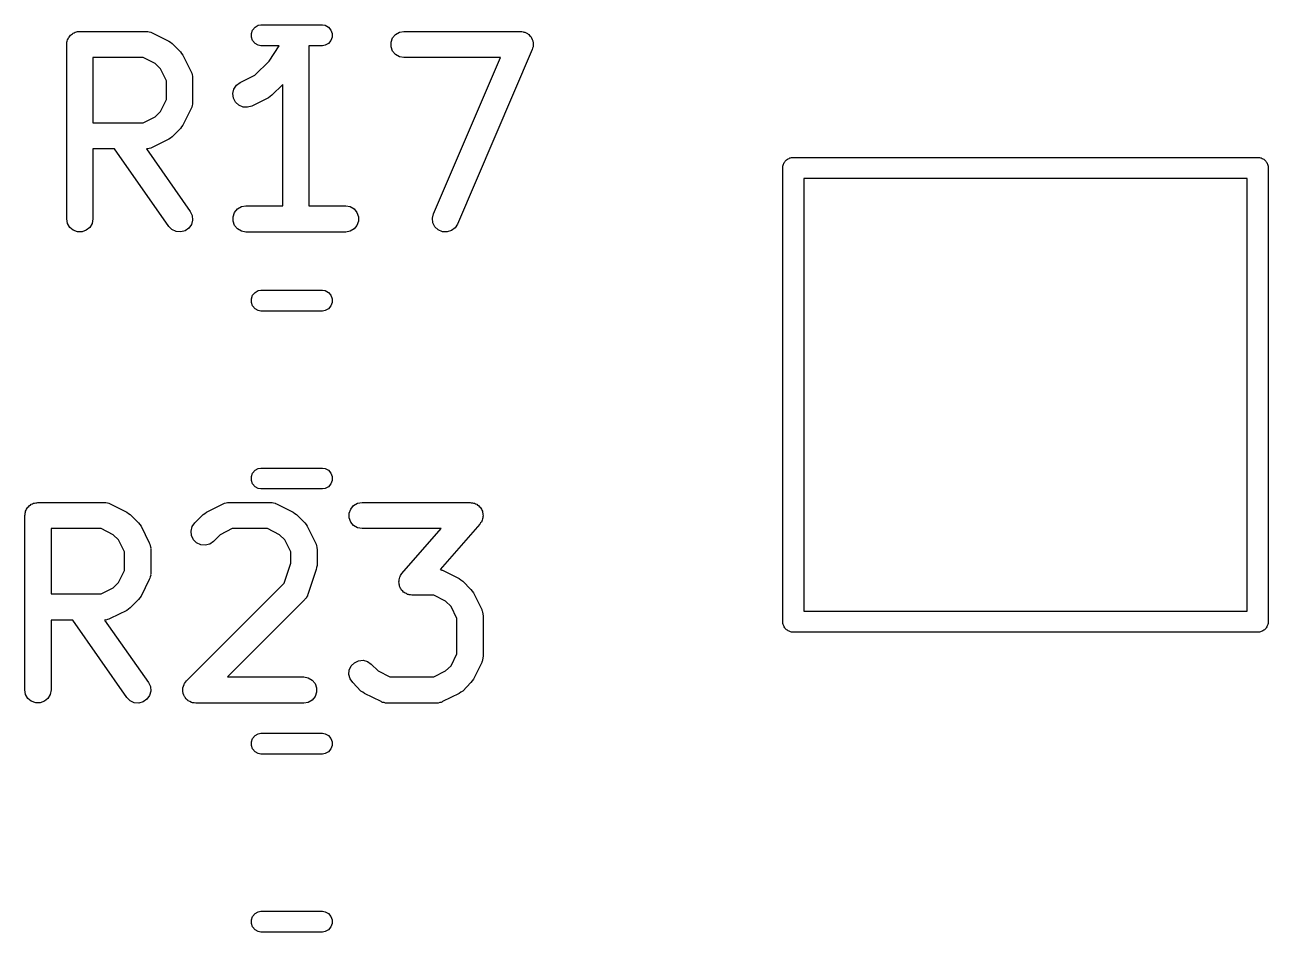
# Model space of a CAD drawing. Extents: x 105.5 to 202.9, y -138.6 to -44.
# Drawn here: x 120 to 127.12, y -103.44 to -98.24 of the extents above; entities that cross this region are included whole.
import ezdxf

# ---------------------------------------------------------------- set-up
doc = ezdxf.new("R2010")
doc.units = 0
doc.header["$MEASUREMENT"] = 0
doc.layers.add('BLACK', color=7, linetype='CONTINUOUS')

msp = doc.modelspace()

# ---------------------------------------------------------------- linework, layer by layer
at = {"layer": 'BLACK', "linetype": 'CONTINUOUS'}
for p, q in [((120.246, -98.3149), (120.25, -98.3099)), ((120.25, -98.3099), (120.253, -98.3042)), ((120.253, -98.3042), (120.258, -98.3)), ((120.258, -98.3), (120.263, -98.2949)), ((120.263, -98.2949), (120.268, -98.2916)), ((120.268, -98.2916), (120.273, -98.2874)), ((120.273, -98.2874), (120.279, -98.2852)), ((120.279, -98.2852), (120.285, -98.2819)), ((120.285, -98.2819), (120.292, -98.2808)), ((120.292, -98.2808), (120.298, -98.2785)), ((120.298, -98.2785), (120.304, -98.2785)), ((120.304, -98.2785), (120.311, -98.2774)), ((120.311, -98.2774), (120.692, -98.2774)), ((120.692, -98.2774), (120.696, -98.2781)), ((120.696, -98.2781), (120.7, -98.2779)), ((120.7, -98.2779), (120.709, -98.2804)), ((120.709, -98.2804), (120.717, -98.2819)), ((120.717, -98.2819), (120.721, -98.2841)), ((120.721, -98.2841), (120.725, -98.2853)), ((120.725, -98.2853), (120.82, -98.3329)), ((121.294, -98.2894), (121.301, -98.2695)), ((121.294, -98.3106), (121.294, -98.2894)), ((121.301, -98.3305), (121.294, -98.3106)), ((121.301, -98.2695), (121.315, -98.2533)), ((121.315, -98.2533), (121.333, -98.2427)), ((121.333, -98.2427), (121.348, -98.24)), ((121.348, -98.24), (121.702, -98.24)), ((121.702, -98.24), (121.717, -98.2427)), ((121.717, -98.2427), (121.735, -98.2533)), ((121.735, -98.2533), (121.749, -98.2695)), ((121.749, -98.2695), (121.756, -98.2894)), ((121.756, -98.3106), (121.749, -98.3305)), ((121.756, -98.2894), (121.756, -98.3106)), ((122.103, -98.3149), (122.12, -98.2949)), ((122.12, -98.2949), (122.142, -98.2819)), ((122.142, -98.2819), (122.168, -98.2774)), ((122.168, -98.2774), (122.835, -98.2774)), ((122.835, -98.2774), (122.843, -98.2789)), ((122.843, -98.2789), (122.852, -98.2794)), ((122.852, -98.2794), (122.856, -98.2811)), ((122.856, -98.2811), (122.86, -98.2819)), ((122.86, -98.2819), (122.868, -98.2862)), ((122.868, -98.2862), (122.876, -98.2896)), ((122.876, -98.2896), (122.879, -98.2927)), ((122.879, -98.2927), (122.883, -98.2949)), ((122.883, -98.2949), (122.888, -98.3015)), ((122.888, -98.3015), (122.895, -98.3075)), ((122.895, -98.3075), (122.897, -98.3114)), ((120.236, -98.3524), (120.237, -98.3459)), ((120.236, -99.3524), (120.236, -98.3524)), ((120.237, -98.3394), (120.239, -98.3332)), ((120.237, -98.3459), (120.237, -98.3394)), ((120.239, -98.3332), (120.24, -98.3267)), ((120.24, -98.3267), (120.244, -98.321)), ((120.244, -98.321), (120.246, -98.3149)), ((120.82, -98.3329), (120.83, -98.3401)), ((120.83, -98.3401), (120.84, -98.347)), ((120.84, -98.347), (120.888, -98.3946)), ((121.315, -98.3467), (121.301, -98.3305)), ((121.333, -98.3573), (121.315, -98.3467)), ((121.348, -98.36), (121.333, -98.3573)), ((121.454, -98.36), (121.348, -98.36)), ((121.395, -98.4475), (121.454, -98.36)), ((121.702, -98.36), (121.624, -98.36)), ((121.624, -98.36), (121.624, -99.2774)), ((121.717, -98.3573), (121.702, -98.36)), ((121.735, -98.3467), (121.717, -98.3573)), ((121.749, -98.3305), (121.735, -98.3467)), ((122.094, -98.3394), (122.103, -98.3149)), ((122.094, -98.3654), (122.094, -98.3394)), ((122.103, -98.3899), (122.094, -98.3654)), ((122.903, -98.3819), (122.475, -99.3819)), ((122.897, -98.3114), (122.899, -98.3149)), ((122.899, -98.3149), (122.902, -98.323)), ((122.902, -98.323), (122.906, -98.3307)), ((122.905, -98.3735), (122.903, -98.3819)), ((122.908, -98.3654), (122.905, -98.3735)), ((122.906, -98.3307), (122.907, -98.3351)), ((122.907, -98.3351), (122.908, -98.3394)), ((122.908, -98.3394), (122.908, -98.348)), ((122.908, -98.348), (122.909, -98.3566)), ((122.909, -98.3566), (122.908, -98.3609)), ((122.908, -98.3609), (122.908, -98.3654)), ((120.386, -98.4274), (120.386, -98.8012)), ((120.674, -98.4274), (120.386, -98.4274)), ((120.742, -98.4616), (120.674, -98.4274)), ((120.888, -98.3946), (120.894, -98.4044)), ((120.894, -98.4044), (120.902, -98.4141)), ((120.902, -98.4141), (120.949, -98.5093)), ((121.314, -98.5288), (121.395, -98.4475)), ((122.12, -98.4098), (122.103, -98.3899)), ((122.142, -98.4229), (122.12, -98.4098)), ((122.168, -98.4274), (122.142, -98.4229)), ((122.721, -98.4274), (122.168, -98.4274)), ((122.337, -99.3228), (122.721, -98.4274)), ((120.773, -98.492), (120.742, -98.4616)), ((120.807, -98.5606), (120.773, -98.492)), ((120.949, -98.5093), (120.95, -98.5135)), ((120.95, -98.5135), (120.953, -98.5172)), ((120.953, -98.5172), (120.954, -98.5259)), ((120.807, -98.668), (120.807, -98.5606)), ((120.954, -98.5259), (120.957, -98.5343)), ((120.957, -98.5343), (120.956, -98.5386)), ((120.956, -98.5386), (120.957, -98.5429)), ((120.957, -98.5429), (120.957, -98.6857)), ((121.194, -98.6083), (121.209, -98.5865)), ((121.209, -98.5865), (121.23, -98.571)), ((121.23, -98.571), (121.314, -98.5288)), ((121.474, -98.5811), (121.411, -98.6435)), ((121.474, -99.2774), (121.474, -98.5811)), ((121.188, -98.6336), (121.194, -98.6083)), ((121.191, -98.6595), (121.188, -98.6336)), ((121.203, -98.6828), (121.191, -98.6595)), ((121.392, -98.6576), (121.297, -98.7052)), ((121.402, -98.6504), (121.392, -98.6576)), ((121.411, -98.6435), (121.402, -98.6504)), ((120.742, -98.7669), (120.773, -98.7365)), ((120.773, -98.7365), (120.807, -98.668)), ((120.949, -98.7193), (120.902, -98.8145)), ((120.95, -98.7151), (120.949, -98.7193)), ((120.953, -98.7114), (120.95, -98.7151)), ((120.954, -98.7027), (120.953, -98.7114)), ((120.957, -98.6943), (120.954, -98.7027)), ((120.957, -98.6857), (120.956, -98.69)), ((120.956, -98.69), (120.957, -98.6943)), ((121.222, -98.7007), (121.203, -98.6828)), ((121.246, -98.711), (121.222, -98.7007)), ((121.272, -98.7126), (121.246, -98.711)), ((121.297, -98.7052), (121.272, -98.7126)), ((120.386, -98.8012), (120.674, -98.8012)), ((120.674, -98.8012), (120.742, -98.7669)), ((120.888, -98.834), (120.84, -98.8816)), ((120.894, -98.8242), (120.888, -98.834)), ((120.902, -98.8145), (120.894, -98.8242)), ((120.51, -98.9512), (120.386, -98.9512)), ((120.386, -98.9512), (120.386, -99.3524)), ((120.821, -99.3954), (120.51, -98.9512)), ((120.696, -98.9504), (120.693, -98.951)), ((120.693, -98.951), (120.944, -99.3094)), ((120.7, -98.9507), (120.696, -98.9504)), ((120.709, -98.9482), (120.7, -98.9507)), ((120.717, -98.9467), (120.709, -98.9482)), ((120.721, -98.9445), (120.717, -98.9467)), ((120.725, -98.9433), (120.721, -98.9445)), ((120.82, -98.8957), (120.725, -98.9433)), ((120.83, -98.8885), (120.82, -98.8957)), ((120.84, -98.8816), (120.83, -98.8885)), ((124.351, -99.0255), (124.353, -99.0208)), ((124.353, -99.0208), (124.357, -99.0174)), ((124.357, -99.0174), (124.361, -99.0133)), ((124.361, -99.0133), (124.365, -99.0107)), ((124.365, -99.0107), (124.37, -99.0072)), ((124.37, -99.0072), (124.375, -99.0054)), ((124.375, -99.0054), (124.379, -99.0027)), ((124.379, -99.0027), (124.384, -99.0018)), ((124.384, -99.0018), (124.389, -99)), ((124.389, -99), (124.395, -99)), ((124.395, -99), (124.395, -99)), ((124.395, -99), (127.065, -99)), ((127.065, -99), (127.071, -99)), ((127.065, -99), (127.065, -99)), ((127.071, -99), (127.076, -99.0018)), ((127.076, -99.0018), (127.081, -99.0027)), ((127.081, -99.0027), (127.085, -99.0054)), ((127.085, -99.0054), (127.09, -99.0072)), ((127.09, -99.0072), (127.095, -99.0107)), ((127.095, -99.0107), (127.099, -99.0133)), ((127.099, -99.0133), (127.103, -99.0174)), ((127.103, -99.0174), (127.107, -99.0208)), ((127.107, -99.0208), (127.109, -99.0255)), ((124.34, -99.0494), (124.342, -99.0444)), ((124.34, -99.0547), (124.34, -99.0494)), ((124.34, -99.0548), (124.34, -99.0547)), ((124.34, -101.649), (124.34, -99.0548)), ((124.342, -99.0444), (124.343, -99.0392)), ((124.343, -99.0392), (124.345, -99.0345)), ((124.345, -99.0345), (124.347, -99.0295)), ((124.347, -99.0295), (124.351, -99.0255)), ((127.109, -99.0255), (127.113, -99.0295)), ((127.113, -99.0295), (127.115, -99.0345)), ((127.115, -99.0345), (127.117, -99.0392)), ((127.117, -99.0392), (127.118, -99.0444)), ((127.118, -99.0444), (127.12, -99.0494)), ((127.12, -99.0494), (127.12, -99.0547)), ((127.12, -99.0547), (127.12, -99.0548)), ((127.12, -99.0548), (127.12, -101.665)), ((124.46, -99.12), (124.46, -101.6)), ((127, -99.12), (124.46, -99.12)), ((127, -101.6), (127, -99.12)), ((121.198, -99.3149), (121.215, -99.2949)), ((121.215, -99.2949), (121.237, -99.2819)), ((121.237, -99.2819), (121.263, -99.2774)), ((121.263, -99.2774), (121.474, -99.2774)), ((121.624, -99.2774), (121.835, -99.2774)), ((121.835, -99.2774), (121.86, -99.2819)), ((121.86, -99.2819), (121.883, -99.2949)), ((121.883, -99.2949), (121.899, -99.3149)), ((120.24, -99.378), (120.236, -99.3524)), ((120.253, -99.4006), (120.24, -99.378)), ((120.381, -99.378), (120.368, -99.4006)), ((120.386, -99.3524), (120.381, -99.378)), ((120.944, -99.3094), (120.955, -99.333)), ((120.957, -99.3589), (120.95, -99.3841)), ((120.955, -99.333), (120.957, -99.3589)), ((121.189, -99.3394), (121.198, -99.3149)), ((121.189, -99.3654), (121.189, -99.3394)), ((121.198, -99.3899), (121.189, -99.3654)), ((121.899, -99.3149), (121.908, -99.3394)), ((121.908, -99.3654), (121.899, -99.3899)), ((121.908, -99.3394), (121.908, -99.3654)), ((122.331, -99.3482), (122.337, -99.3228)), ((122.334, -99.3741), (122.331, -99.3482)), ((122.346, -99.3973), (122.334, -99.3741)), ((120.273, -99.4173), (120.253, -99.4006)), ((120.298, -99.4262), (120.273, -99.4173)), ((120.324, -99.4262), (120.298, -99.4262)), ((120.348, -99.4173), (120.324, -99.4262)), ((120.368, -99.4006), (120.348, -99.4173)), ((120.839, -99.4138), (120.821, -99.3954)), ((120.863, -99.4248), (120.839, -99.4138)), ((120.889, -99.4271), (120.863, -99.4248)), ((120.914, -99.4204), (120.889, -99.4271)), ((120.935, -99.4054), (120.914, -99.4204)), ((120.95, -99.3841), (120.935, -99.4054)), ((121.215, -99.4098), (121.198, -99.3899)), ((121.237, -99.4229), (121.215, -99.4098)), ((121.263, -99.4274), (121.237, -99.4229)), ((121.835, -99.4274), (121.263, -99.4274)), ((121.86, -99.4229), (121.835, -99.4274)), ((121.883, -99.4098), (121.86, -99.4229)), ((121.899, -99.3899), (121.883, -99.4098)), ((122.365, -99.4151), (122.346, -99.3973)), ((122.389, -99.4254), (122.365, -99.4151)), ((122.415, -99.4269), (122.389, -99.4254)), ((122.44, -99.4193), (122.415, -99.4269)), ((122.461, -99.4037), (122.44, -99.4193)), ((122.475, -99.3819), (122.461, -99.4037)), ((121.294, -99.8094), (121.301, -99.7895)), ((121.301, -99.7895), (121.315, -99.7733)), ((121.315, -99.7733), (121.333, -99.7627)), ((121.333, -99.7627), (121.348, -99.76)), ((121.348, -99.76), (121.702, -99.76)), ((121.702, -99.76), (121.717, -99.7627)), ((121.717, -99.7627), (121.735, -99.7733)), ((121.735, -99.7733), (121.749, -99.7895)), ((121.749, -99.7895), (121.756, -99.8094)), ((121.294, -99.8306), (121.294, -99.8094)), ((121.301, -99.8505), (121.294, -99.8306)), ((121.315, -99.8667), (121.301, -99.8505)), ((121.333, -99.8773), (121.315, -99.8667)), ((121.348, -99.88), (121.333, -99.8773)), ((121.717, -99.8773), (121.702, -99.88)), ((121.735, -99.8667), (121.717, -99.8773)), ((121.749, -99.8505), (121.735, -99.8667)), ((121.756, -99.8306), (121.749, -99.8505)), ((121.756, -99.8094), (121.756, -99.8306)), ((121.702, -99.88), (121.348, -99.88)), ((121.301, -100.81), (121.315, -100.793)), ((121.315, -100.793), (121.333, -100.783)), ((121.333, -100.783), (121.348, -100.78)), ((121.348, -100.78), (121.702, -100.78)), ((121.702, -100.78), (121.717, -100.783)), ((121.717, -100.783), (121.735, -100.793)), ((121.735, -100.793), (121.749, -100.81)), ((121.294, -100.829), (121.301, -100.81)), ((121.294, -100.851), (121.294, -100.829)), ((121.301, -100.87), (121.294, -100.851)), ((121.315, -100.887), (121.301, -100.87)), ((121.749, -100.87), (121.735, -100.887)), ((121.749, -100.81), (121.756, -100.829)), ((121.756, -100.851), (121.749, -100.87)), ((121.756, -100.829), (121.756, -100.851)), ((121.333, -100.897), (121.315, -100.887)), ((121.348, -100.9), (121.333, -100.897)), ((121.702, -100.9), (121.348, -100.9)), ((121.717, -100.897), (121.702, -100.9)), ((121.735, -100.887), (121.717, -100.897)), ((120.004, -101.021), (120.006, -101.015)), ((120.006, -101.015), (120.01, -101.01)), ((120.01, -101.01), (120.013, -101.004)), ((120.013, -101.004), (120.018, -101)), ((120.018, -101), (120.023, -100.995)), ((120.023, -100.995), (120.028, -100.992)), ((120.028, -100.992), (120.033, -100.987)), ((120.033, -100.987), (120.039, -100.985)), ((120.039, -100.985), (120.045, -100.982)), ((120.045, -100.982), (120.052, -100.981)), ((120.052, -100.981), (120.058, -100.979)), ((120.058, -100.979), (120.064, -100.979)), ((120.064, -100.979), (120.071, -100.977)), ((120.071, -100.977), (120.452, -100.977)), ((120.452, -100.977), (120.456, -100.978)), ((120.456, -100.978), (120.46, -100.978)), ((120.46, -100.978), (120.469, -100.98)), ((120.469, -100.98), (120.477, -100.982)), ((120.477, -100.982), (120.481, -100.984)), ((120.481, -100.984), (120.485, -100.985)), ((120.485, -100.985), (120.58, -101.033)), ((121.037, -101.033), (121.132, -100.985)), ((121.132, -100.985), (121.137, -100.984)), ((121.137, -100.984), (121.14, -100.982)), ((121.14, -100.982), (121.149, -100.98)), ((121.149, -100.98), (121.157, -100.978)), ((121.157, -100.978), (121.162, -100.978)), ((121.162, -100.978), (121.166, -100.977)), ((121.166, -100.977), (121.404, -100.977)), ((121.404, -100.977), (121.408, -100.978)), ((121.408, -100.978), (121.413, -100.978)), ((121.413, -100.978), (121.421, -100.98)), ((121.421, -100.98), (121.43, -100.982)), ((121.43, -100.982), (121.433, -100.984)), ((121.433, -100.984), (121.438, -100.985)), ((121.438, -100.985), (121.533, -101.033)), ((121.854, -101.039), (121.863, -101.015)), ((121.863, -101.015), (121.88, -100.995)), ((121.88, -100.995), (121.902, -100.982)), ((121.902, -100.982), (121.928, -100.977)), ((121.928, -100.977), (122.547, -100.977)), ((122.547, -100.977), (122.554, -100.979)), ((122.554, -100.979), (122.561, -100.979)), ((122.561, -100.979), (122.567, -100.981)), ((122.567, -100.981), (122.573, -100.982)), ((122.573, -100.982), (122.579, -100.986)), ((122.579, -100.986), (122.586, -100.988)), ((122.586, -100.988), (122.59, -100.992)), ((122.59, -100.992), (122.595, -100.995)), ((122.595, -100.995), (122.6, -101.001)), ((122.6, -101.001), (122.605, -101.005)), ((122.605, -101.005), (122.608, -101.01)), ((122.608, -101.01), (122.612, -101.015)), ((122.612, -101.015), (122.614, -101.022)), ((119.996, -101.052), (119.997, -101.046)), ((119.996, -102.052), (119.996, -101.052)), ((119.997, -101.039), (119.999, -101.033)), ((119.997, -101.046), (119.997, -101.039)), ((119.999, -101.033), (120, -101.027)), ((120, -101.027), (120.004, -101.021)), ((120.58, -101.033), (120.59, -101.04)), ((120.59, -101.04), (120.6, -101.047)), ((120.6, -101.047), (120.648, -101.095)), ((120.97, -101.095), (121.018, -101.047)), ((121.018, -101.047), (121.028, -101.04)), ((121.028, -101.04), (121.037, -101.033)), ((121.533, -101.033), (121.542, -101.04)), ((121.542, -101.04), (121.552, -101.047)), ((121.552, -101.047), (121.6, -101.095)), ((121.854, -101.065), (121.854, -101.039)), ((121.863, -101.09), (121.854, -101.065)), ((122.614, -101.084), (122.612, -101.09)), ((122.614, -101.022), (122.618, -101.028)), ((122.617, -101.079), (122.614, -101.084)), ((122.618, -101.072), (122.617, -101.079)), ((122.618, -101.028), (122.619, -101.034)), ((122.621, -101.065), (122.618, -101.072)), ((122.619, -101.034), (122.621, -101.039)), ((122.621, -101.039), (122.621, -101.047)), ((122.621, -101.047), (122.622, -101.054)), ((122.622, -101.054), (122.621, -101.06)), ((122.621, -101.06), (122.621, -101.065)), ((120.146, -101.127), (120.146, -101.501)), ((120.434, -101.127), (120.146, -101.127)), ((120.502, -101.162), (120.434, -101.127)), ((120.648, -101.095), (120.654, -101.104)), ((120.654, -101.104), (120.662, -101.114)), ((120.662, -101.114), (120.709, -101.209)), ((120.948, -101.141), (120.955, -101.116)), ((120.951, -101.167), (120.948, -101.141)), ((120.955, -101.116), (120.97, -101.095)), ((121.184, -101.127), (121.115, -101.162)), ((121.386, -101.127), (121.184, -101.127)), ((121.455, -101.162), (121.386, -101.127)), ((121.6, -101.095), (121.607, -101.104)), ((121.607, -101.104), (121.614, -101.114)), ((121.614, -101.114), (121.662, -101.209)), ((121.88, -101.11), (121.863, -101.09)), ((121.902, -101.123), (121.88, -101.11)), ((121.928, -101.127), (121.902, -101.123)), ((122.382, -101.127), (121.928, -101.127)), ((122.157, -101.384), (122.382, -101.127)), ((122.603, -101.102), (122.376, -101.362)), ((122.607, -101.095), (122.603, -101.102)), ((122.612, -101.09), (122.607, -101.095)), ((120.533, -101.192), (120.502, -101.162)), ((120.567, -101.261), (120.533, -101.192)), ((120.709, -101.209), (120.71, -101.213)), ((120.71, -101.213), (120.713, -101.217)), ((120.713, -101.217), (120.714, -101.226)), ((120.714, -101.226), (120.717, -101.234)), ((120.962, -101.191), (120.951, -101.167)), ((120.98, -101.209), (120.962, -101.191)), ((121.004, -101.22), (120.98, -101.209)), ((121.03, -101.222), (121.004, -101.22)), ((121.055, -101.216), (121.03, -101.222)), ((121.076, -101.201), (121.055, -101.216)), ((121.115, -101.162), (121.076, -101.201)), ((121.485, -101.192), (121.455, -101.162)), ((121.52, -101.261), (121.485, -101.192)), ((121.662, -101.209), (121.663, -101.213)), ((121.663, -101.213), (121.665, -101.217)), ((121.665, -101.217), (121.667, -101.226)), ((121.667, -101.226), (121.669, -101.234)), ((120.567, -101.368), (120.567, -101.261)), ((120.717, -101.234), (120.716, -101.239)), ((120.716, -101.239), (120.717, -101.243)), ((120.717, -101.243), (120.717, -101.386)), ((121.52, -101.326), (121.52, -101.261)), ((121.669, -101.234), (121.669, -101.239)), ((121.669, -101.239), (121.67, -101.243)), ((121.67, -101.243), (121.67, -101.338)), ((120.533, -101.437), (120.567, -101.368)), ((121.481, -101.44), (121.52, -101.326)), ((121.666, -101.362), (121.618, -101.505)), ((121.667, -101.35), (121.666, -101.362)), ((121.67, -101.338), (121.667, -101.35)), ((122.376, -101.362), (122.382, -101.363)), ((122.382, -101.363), (122.386, -101.365)), ((122.386, -101.365), (122.39, -101.366)), ((122.39, -101.366), (122.485, -101.414)), ((120.502, -101.467), (120.533, -101.437)), ((120.709, -101.419), (120.662, -101.514)), ((120.71, -101.415), (120.709, -101.419)), ((120.713, -101.411), (120.71, -101.415)), ((120.714, -101.403), (120.713, -101.411)), ((120.717, -101.394), (120.714, -101.403)), ((120.717, -101.386), (120.716, -101.39)), ((120.716, -101.39), (120.717, -101.394)), ((120.922, -101.999), (121.481, -101.44)), ((122.139, -101.432), (122.14, -101.426)), ((122.14, -101.439), (122.139, -101.432)), ((122.14, -101.42), (122.142, -101.413)), ((122.14, -101.426), (122.14, -101.42)), ((122.14, -101.446), (122.14, -101.439)), ((122.142, -101.413), (122.144, -101.406)), ((122.144, -101.406), (122.147, -101.401)), ((122.147, -101.401), (122.149, -101.396)), ((122.149, -101.396), (122.153, -101.39)), ((122.153, -101.39), (122.157, -101.384)), ((122.485, -101.414), (122.495, -101.421)), ((122.495, -101.421), (122.505, -101.428)), ((122.505, -101.428), (122.552, -101.476)), ((120.146, -101.501), (120.434, -101.501)), ((120.434, -101.501), (120.502, -101.467)), ((120.662, -101.514), (120.654, -101.524)), ((121.615, -101.513), (121.61, -101.52)), ((121.616, -101.508), (121.615, -101.513)), ((121.618, -101.505), (121.616, -101.508)), ((122.142, -101.452), (122.14, -101.446)), ((122.143, -101.458), (122.142, -101.452)), ((122.146, -101.464), (122.143, -101.458)), ((122.149, -101.471), (122.146, -101.464)), ((122.152, -101.475), (122.149, -101.471)), ((122.155, -101.48), (122.152, -101.475)), ((122.161, -101.485), (122.155, -101.48)), ((122.165, -101.491), (122.161, -101.485)), ((122.17, -101.494), (122.165, -101.491)), ((122.175, -101.497), (122.17, -101.494)), ((122.182, -101.5), (122.175, -101.497)), ((122.188, -101.504), (122.182, -101.5)), ((122.194, -101.505), (122.188, -101.504)), ((122.199, -101.507), (122.194, -101.505)), ((122.206, -101.507), (122.199, -101.507)), ((122.214, -101.508), (122.206, -101.507)), ((122.339, -101.508), (122.214, -101.508)), ((122.407, -101.543), (122.339, -101.508)), ((122.552, -101.476), (122.559, -101.485)), ((122.559, -101.485), (122.566, -101.495)), ((122.566, -101.495), (122.614, -101.59)), ((120.59, -101.588), (120.58, -101.596)), ((120.6, -101.582), (120.59, -101.588)), ((120.648, -101.534), (120.6, -101.582)), ((120.654, -101.524), (120.648, -101.534)), ((121.6, -101.534), (121.157, -101.977)), ((121.602, -101.53), (121.6, -101.534)), ((121.606, -101.528), (121.602, -101.53)), ((121.61, -101.52), (121.606, -101.528)), ((122.438, -101.573), (122.407, -101.543)), ((122.472, -101.642), (122.438, -101.573)), ((120.27, -101.651), (120.146, -101.651)), ((120.146, -101.651), (120.146, -102.052)), ((120.581, -102.095), (120.27, -101.651)), ((120.456, -101.65), (120.453, -101.651)), ((120.453, -101.651), (120.704, -102.009)), ((120.46, -101.651), (120.456, -101.65)), ((120.469, -101.648), (120.46, -101.651)), ((120.477, -101.647), (120.469, -101.648)), ((120.481, -101.645), (120.477, -101.647)), ((120.485, -101.643), (120.481, -101.645)), ((120.58, -101.596), (120.485, -101.643)), ((122.472, -101.844), (122.472, -101.642)), ((122.614, -101.59), (122.615, -101.594)), ((122.615, -101.594), (122.617, -101.598)), ((122.617, -101.598), (122.619, -101.607)), ((122.619, -101.607), (122.621, -101.615)), ((122.621, -101.615), (122.621, -101.62)), ((122.621, -101.62), (122.622, -101.624)), ((122.622, -101.624), (122.622, -101.862)), ((124.34, -101.671), (124.34, -101.649)), ((124.46, -101.6), (127, -101.6)), ((124.342, -101.676), (124.34, -101.671)), ((124.343, -101.681), (124.342, -101.676)), ((124.345, -101.685), (124.343, -101.681)), ((124.347, -101.69), (124.345, -101.685)), ((124.351, -101.695), (124.347, -101.69)), ((124.353, -101.699), (124.351, -101.695)), ((124.357, -101.703), (124.353, -101.699)), ((124.361, -101.707), (124.357, -101.703)), ((124.365, -101.709), (124.361, -101.707)), ((124.37, -101.713), (124.365, -101.709)), ((124.375, -101.715), (124.37, -101.713)), ((124.379, -101.717), (124.375, -101.715)), ((124.384, -101.718), (124.379, -101.717)), ((124.389, -101.72), (124.384, -101.718)), ((124.395, -101.72), (124.389, -101.72)), ((127.065, -101.72), (124.395, -101.72)), ((124.395, -101.72), (124.395, -101.72)), ((127.071, -101.72), (127.065, -101.72)), ((127.065, -101.72), (127.065, -101.72)), ((127.076, -101.718), (127.071, -101.72)), ((127.081, -101.717), (127.076, -101.718)), ((127.085, -101.715), (127.081, -101.717)), ((127.09, -101.713), (127.085, -101.715)), ((127.095, -101.709), (127.09, -101.713)), ((127.099, -101.707), (127.095, -101.709)), ((127.103, -101.703), (127.099, -101.707)), ((127.107, -101.699), (127.103, -101.703)), ((127.109, -101.695), (127.107, -101.699)), ((127.113, -101.69), (127.109, -101.695)), ((127.115, -101.685), (127.113, -101.69)), ((127.117, -101.681), (127.115, -101.685)), ((127.118, -101.676), (127.117, -101.681)), ((127.12, -101.671), (127.118, -101.676)), ((127.12, -101.665), (127.12, -101.665)), ((127.12, -101.665), (127.12, -101.671)), ((122.438, -101.913), (122.472, -101.844)), ((122.621, -101.87), (122.619, -101.879)), ((122.622, -101.862), (122.621, -101.866)), ((122.621, -101.866), (122.621, -101.87)), ((121.853, -101.964), (121.855, -101.938)), ((121.855, -101.938), (121.866, -101.914)), ((121.866, -101.914), (121.885, -101.896)), ((121.885, -101.896), (121.908, -101.885)), ((121.908, -101.885), (121.934, -101.882)), ((121.934, -101.882), (121.96, -101.889)), ((121.96, -101.889), (121.981, -101.904)), ((121.981, -101.904), (122.02, -101.943)), ((122.02, -101.943), (122.088, -101.977)), ((122.339, -101.977), (122.407, -101.943)), ((122.407, -101.943), (122.438, -101.913)), ((122.614, -101.895), (122.566, -101.991)), ((122.615, -101.891), (122.614, -101.895)), ((122.617, -101.888), (122.615, -101.891)), ((122.619, -101.879), (122.617, -101.888)), ((120.704, -102.009), (120.715, -102.033)), ((120.909, -102.018), (120.911, -102.015)), ((120.911, -102.015), (120.917, -102.007)), ((120.917, -102.007), (120.922, -101.999)), ((121.157, -101.977), (121.595, -101.977)), ((121.595, -101.977), (121.62, -101.982)), ((121.62, -101.982), (121.643, -101.995)), ((121.643, -101.995), (121.659, -102.015)), ((121.659, -102.015), (121.668, -102.039)), ((121.86, -101.989), (121.853, -101.964)), ((121.875, -102.01), (121.86, -101.989)), ((121.922, -102.058), (121.875, -102.01)), ((122.088, -101.977), (122.339, -101.977)), ((122.552, -102.01), (122.505, -102.058)), ((122.559, -102), (122.552, -102.01)), ((122.566, -101.991), (122.559, -102)), ((120, -102.078), (119.996, -102.052)), ((120.013, -102.101), (120, -102.078)), ((120.141, -102.078), (120.128, -102.101)), ((120.146, -102.052), (120.141, -102.078)), ((120.71, -102.084), (120.695, -102.105)), ((120.717, -102.059), (120.71, -102.084)), ((120.715, -102.033), (120.717, -102.059)), ((120.901, -102.046), (120.902, -102.043)), ((120.902, -102.056), (120.901, -102.046)), ((120.902, -102.039), (120.905, -102.03)), ((120.902, -102.043), (120.902, -102.039)), ((120.902, -102.065), (120.902, -102.056)), ((120.903, -102.069), (120.902, -102.065)), ((120.903, -102.072), (120.903, -102.069)), ((120.907, -102.081), (120.903, -102.072)), ((120.905, -102.03), (120.908, -102.021)), ((120.911, -102.09), (120.907, -102.081)), ((120.908, -102.021), (120.909, -102.018)), ((121.668, -102.065), (121.659, -102.09)), ((121.668, -102.039), (121.668, -102.065)), ((121.932, -102.065), (121.922, -102.058)), ((121.942, -102.072), (121.932, -102.065)), ((122.037, -102.119), (121.942, -102.072)), ((122.485, -102.072), (122.39, -102.119)), ((122.495, -102.065), (122.485, -102.072)), ((122.505, -102.058), (122.495, -102.065)), ((120.033, -102.117), (120.013, -102.101)), ((120.058, -102.126), (120.033, -102.117)), ((120.084, -102.126), (120.058, -102.126)), ((120.108, -102.117), (120.084, -102.126)), ((120.128, -102.101), (120.108, -102.117)), ((120.599, -102.114), (120.581, -102.095)), ((120.623, -102.125), (120.599, -102.114)), ((120.649, -102.127), (120.623, -102.125)), ((120.674, -102.12), (120.649, -102.127)), ((120.695, -102.105), (120.674, -102.12)), ((120.913, -102.092), (120.911, -102.09)), ((120.914, -102.095), (120.913, -102.092)), ((120.921, -102.102), (120.914, -102.095)), ((120.927, -102.11), (120.921, -102.102)), ((120.93, -102.111), (120.927, -102.11)), ((120.932, -102.114), (120.93, -102.111)), ((120.941, -102.118), (120.932, -102.114)), ((120.95, -102.123), (120.941, -102.118)), ((120.953, -102.123), (120.95, -102.123)), ((120.956, -102.125), (120.953, -102.123)), ((120.966, -102.126), (120.956, -102.125)), ((120.975, -102.127), (120.966, -102.126)), ((121.595, -102.127), (120.975, -102.127)), ((121.62, -102.123), (121.595, -102.127)), ((121.643, -102.11), (121.62, -102.123)), ((121.659, -102.09), (121.643, -102.11)), ((122.041, -102.121), (122.037, -102.119)), ((122.045, -102.123), (122.041, -102.121)), ((122.054, -102.124), (122.045, -102.123)), ((122.062, -102.127), (122.054, -102.124)), ((122.066, -102.127), (122.062, -102.127)), ((122.071, -102.127), (122.066, -102.127)), ((122.356, -102.127), (122.071, -102.127)), ((122.361, -102.127), (122.356, -102.127)), ((122.365, -102.127), (122.361, -102.127)), ((122.373, -102.124), (122.365, -102.127)), ((122.382, -102.123), (122.373, -102.124)), ((122.386, -102.121), (122.382, -102.123)), ((122.39, -102.119), (122.386, -102.121)), ((121.333, -102.303), (121.348, -102.3)), ((121.348, -102.3), (121.702, -102.3)), ((121.702, -102.3), (121.717, -102.303)), ((121.294, -102.349), (121.301, -102.33)), ((121.294, -102.371), (121.294, -102.349)), ((121.301, -102.39), (121.294, -102.371)), ((121.301, -102.33), (121.315, -102.313)), ((121.315, -102.313), (121.333, -102.303)), ((121.717, -102.303), (121.735, -102.313)), ((121.735, -102.313), (121.749, -102.33)), ((121.749, -102.33), (121.756, -102.349)), ((121.756, -102.371), (121.749, -102.39)), ((121.756, -102.349), (121.756, -102.371)), ((121.315, -102.407), (121.301, -102.39)), ((121.333, -102.417), (121.315, -102.407)), ((121.348, -102.42), (121.333, -102.417)), ((121.702, -102.42), (121.348, -102.42)), ((121.717, -102.417), (121.702, -102.42)), ((121.735, -102.407), (121.717, -102.417)), ((121.749, -102.39), (121.735, -102.407)), ((121.294, -103.369), (121.301, -103.35)), ((121.294, -103.391), (121.294, -103.369)), ((121.301, -103.35), (121.315, -103.333)), ((121.315, -103.333), (121.333, -103.323)), ((121.333, -103.323), (121.348, -103.32)), ((121.348, -103.32), (121.702, -103.32)), ((121.702, -103.32), (121.717, -103.323)), ((121.717, -103.323), (121.735, -103.333)), ((121.735, -103.333), (121.749, -103.35)), ((121.749, -103.35), (121.756, -103.369)), ((121.756, -103.369), (121.756, -103.391)), ((121.301, -103.41), (121.294, -103.391)), ((121.315, -103.427), (121.301, -103.41)), ((121.333, -103.437), (121.315, -103.427)), ((121.348, -103.44), (121.333, -103.437)), ((121.702, -103.44), (121.348, -103.44)), ((121.717, -103.437), (121.702, -103.44)), ((121.735, -103.427), (121.717, -103.437)), ((121.749, -103.41), (121.735, -103.427)), ((121.756, -103.391), (121.749, -103.41))]:
    msp.add_line(p, q, dxfattribs=at)

doc.saveas('drawing.dxf')
